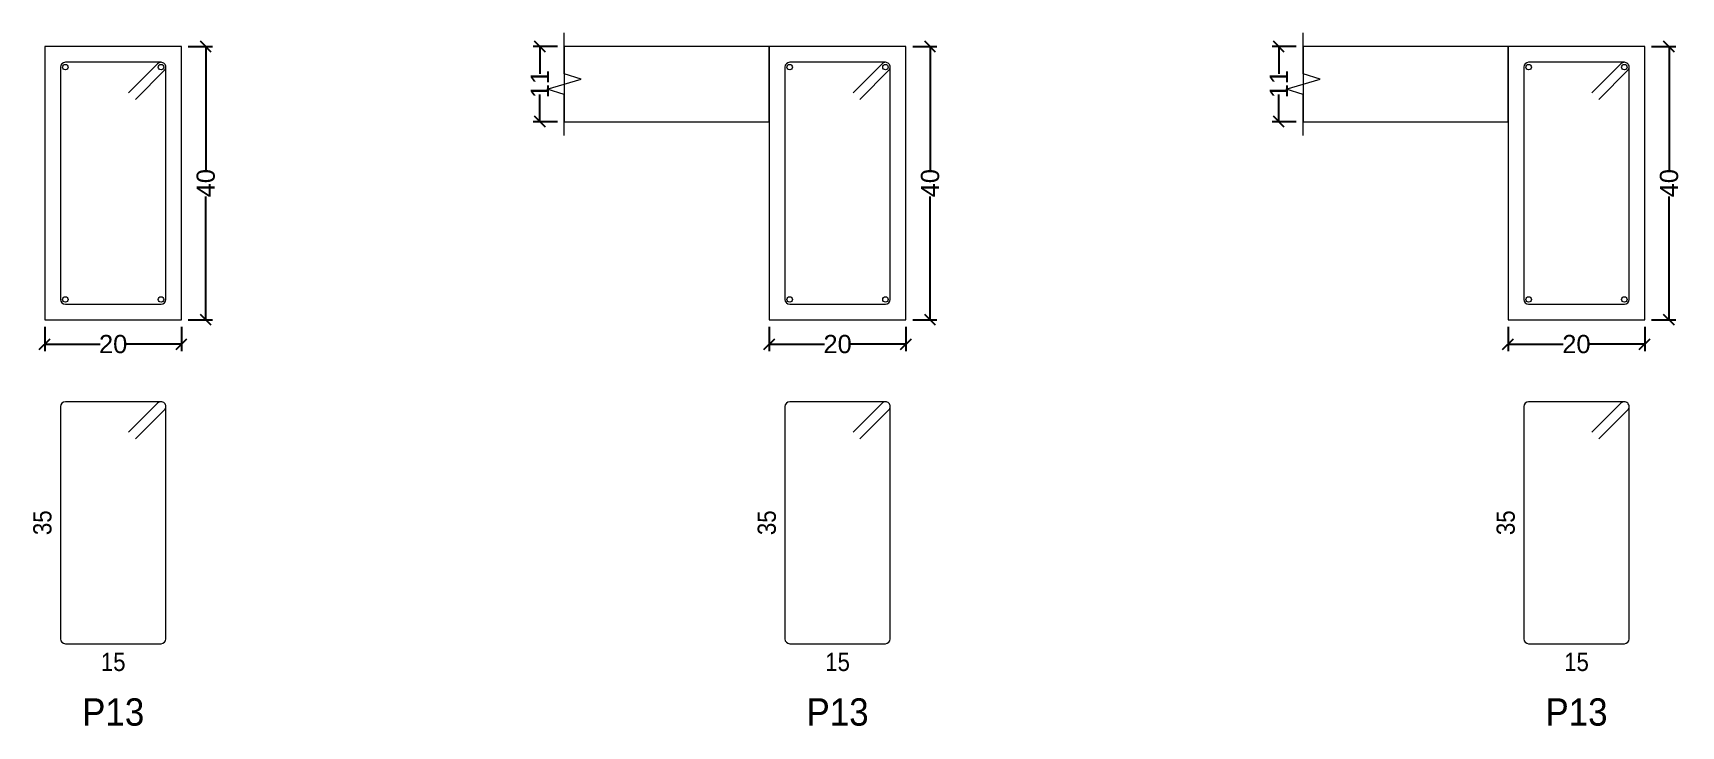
# Model space of a CAD drawing. Header units: millimetres. Extents: x 0 to 190, y -70 to 53.
# Drawn here: x 23.29 to 35.34, y -56.05 to -50.98 of the extents above; entities that cross this region are included whole.
import ezdxf
from ezdxf.enums import TextEntityAlignment as Align

# ---------------------------------------------------------------- set-up
doc = ezdxf.new("R2010")
doc.units = ezdxf.units.MM
for name, color, linetype, lineweight in [('ARM_LONGITUDINAL_Ø8', 32, 'Continuous', 9), ('ARM_TRANSVERSAL_Ø6', 151, 'Continuous', 9), ('SEC_CONT_FORJADOS_SECCION', 8, 'Continuous', 9), ('SEC_CONT_VIG_HORMIGON_SECCION', 2, 'Continuous', 9), ('SEC_COTAS_SEC_DIM_VIGA', 122, 'Continuous', 0), ('SEC_COTAS_TEXTOS_DESPIECE_ESTRIBADO', 122, 'Continuous', 0), ('SEC_REF_TXT_POSICIONES_ARM_ESTRIBOS', 1, 'Continuous', 9)]:
    doc.layers.add(name, color=color, linetype=linetype, lineweight=lineweight)
doc.styles.add('CYPETXT_0.2_romans', font='arial.ttf', dxfattribs={"height": 0.133333})
doc.styles.add('CYPETXT_romans', font='arial.ttf', dxfattribs={"height": 0.2})
doc.dimstyles.new('cype_oblique', dxfattribs={"dimtxt": 0.18, "dimasz": 0.18, "dimexe": 0.05, "dimexo": 0.05, "dimgap": 0, "dimtad": 0, "dimdec": 4, "dimzin": 0, "dimdsep": 46, "dimtxsty": 'CYPETXT_0.2_romans', "dimblk": 'OBLIQUE', "dimtsz": 0.04, "dimcen": 0.09, "dimadec": 0, "dimazin": 0, "dimtfac": 1, "dimtdec": 4, "dimtofl": 0, "dimtmove": 2, "dimatfit": 3, "dimfxl": 1, "dimtolj": 1, "dimtzin": 0, "dimarcsym": 0})

# ---------------------------------------------------------------- blocks, each defined once
blk = doc.blocks.new('*D379')
at = {"layer": 'Defpoints', "color": 0, "transparency": 16777216}
for p in [(23.373, -53.077), (24.373, -53.077), (24.373, -53.255)]:
    blk.add_point(p, dxfattribs=at)
at = {"layer": 'SEC_COTAS_SEC_DIM_VIGA', "color": 0, "lineweight": -2, "transparency": 16777216}
for p, q in [((23.373, -53.127), (23.373, -53.305)), ((24.373, -53.127), (24.373, -53.305)), ((23.333, -53.295), (23.413, -53.215)), ((23.373, -53.255), (23.777, -53.255)), ((24.373, -53.255), (23.97, -53.255)), ((24.333, -53.295), (24.413, -53.215))]:
    blk.add_line(p, q, dxfattribs=at)
at = {"layer": 'SEC_COTAS_SEC_DIM_VIGA', "color": 0, "transparency": 16777216, "insert": (23.873, -53.255), "char_height": 0.1333, "attachment_point": 5, "style": 'CYPETXT_0.2_romans'}
blk.add_mtext('\\A1;20', dxfattribs=at)
blk = doc.blocks.new('_OBLIQUE')
at = {"color": 0, "linetype": 'ByBlock', "lineweight": -2}
blk.add_line((-0.5, -0.5), (0.5, 0.5), dxfattribs=at)
blk = doc.blocks.new('*D380')
at = {"layer": 'Defpoints', "color": 0, "transparency": 16777216}
for p in [(24.373, -51.077), (24.551, -51.077), (24.373, -53.077)]:
    blk.add_point(p, dxfattribs=at)
at = {"layer": 'SEC_COTAS_SEC_DIM_VIGA', "color": 0, "lineweight": -2, "transparency": 16777216}
for p, q in [((24.423, -51.077), (24.601, -51.077)), ((24.591, -51.117), (24.511, -51.037)), ((24.551, -51.077), (24.551, -51.98)), ((24.551, -53.077), (24.551, -52.175)), ((24.591, -53.117), (24.511, -53.037)), ((24.423, -53.077), (24.601, -53.077))]:
    blk.add_line(p, q, dxfattribs=at)
at = {"layer": 'SEC_COTAS_SEC_DIM_VIGA', "color": 0, "transparency": 16777216, "insert": (24.551, -52.077), "char_height": 0.1333, "attachment_point": 5, "rotation": 90, "style": 'CYPETXT_0.2_romans'}
blk.add_mtext('\\A1;40', dxfattribs=at)
blk = doc.blocks.new('*D381')
at = {"layer": 'Defpoints', "color": 0, "transparency": 16777216}
for p in [(28.673, -53.077), (29.673, -53.077), (29.673, -53.255)]:
    blk.add_point(p, dxfattribs=at)
at = {"layer": 'SEC_COTAS_SEC_DIM_VIGA', "color": 0, "lineweight": -2, "transparency": 16777216}
for p, q in [((28.673, -53.127), (28.673, -53.305)), ((29.673, -53.127), (29.673, -53.305)), ((28.633, -53.295), (28.713, -53.215)), ((28.673, -53.255), (29.076, -53.255)), ((29.673, -53.255), (29.269, -53.255)), ((29.633, -53.295), (29.713, -53.215))]:
    blk.add_line(p, q, dxfattribs=at)
at = {"layer": 'SEC_COTAS_SEC_DIM_VIGA', "color": 0, "transparency": 16777216, "insert": (29.173, -53.255), "char_height": 0.1333, "attachment_point": 5, "style": 'CYPETXT_0.2_romans'}
blk.add_mtext('\\A1;20', dxfattribs=at)
blk = doc.blocks.new('*D382')
at = {"layer": 'Defpoints', "color": 0, "transparency": 16777216}
for p in [(26.995, -51.077), (27.173, -51.077), (27.173, -51.627)]:
    blk.add_point(p, dxfattribs=at)
at = {"layer": 'SEC_COTAS_SEC_DIM_VIGA', "color": 0, "lineweight": -2, "transparency": 16777216}
for p, q in [((27.123, -51.077), (26.945, -51.077)), ((27.035, -51.117), (26.955, -51.037)), ((26.995, -51.077), (26.995, -51.276)), ((26.995, -51.627), (26.995, -51.429)), ((27.035, -51.667), (26.955, -51.587)), ((27.123, -51.627), (26.945, -51.627))]:
    blk.add_line(p, q, dxfattribs=at)
at = {"layer": 'SEC_COTAS_SEC_DIM_VIGA', "color": 0, "transparency": 16777216, "insert": (26.995, -51.352), "char_height": 0.1333, "attachment_point": 5, "rotation": 90, "style": 'CYPETXT_0.2_romans'}
blk.add_mtext('\\A1;11', dxfattribs=at)
blk = doc.blocks.new('*D383')
at = {"layer": 'Defpoints', "color": 0, "transparency": 16777216}
for p in [(29.673, -51.077), (29.85, -51.077), (29.673, -53.077)]:
    blk.add_point(p, dxfattribs=at)
at = {"layer": 'SEC_COTAS_SEC_DIM_VIGA', "color": 0, "lineweight": -2, "transparency": 16777216}
for p, q in [((29.723, -51.077), (29.9, -51.077)), ((29.89, -51.117), (29.81, -51.037)), ((29.85, -51.077), (29.85, -51.98)), ((29.85, -53.077), (29.85, -52.175)), ((29.89, -53.117), (29.81, -53.037)), ((29.723, -53.077), (29.9, -53.077))]:
    blk.add_line(p, q, dxfattribs=at)
at = {"layer": 'SEC_COTAS_SEC_DIM_VIGA', "color": 0, "transparency": 16777216, "insert": (29.85, -52.077), "char_height": 0.1333, "attachment_point": 5, "rotation": 90, "style": 'CYPETXT_0.2_romans'}
blk.add_mtext('\\A1;40', dxfattribs=at)
blk = doc.blocks.new('*D384')
at = {"layer": 'Defpoints', "color": 0, "transparency": 16777216}
for p in [(34.078, -53.077), (35.078, -53.077), (35.078, -53.255)]:
    blk.add_point(p, dxfattribs=at)
at = {"layer": 'SEC_COTAS_SEC_DIM_VIGA', "color": 0, "lineweight": -2, "transparency": 16777216}
for p, q in [((34.078, -53.127), (34.078, -53.305)), ((35.078, -53.127), (35.078, -53.305)), ((34.038, -53.295), (34.118, -53.215)), ((34.078, -53.255), (34.482, -53.255)), ((35.078, -53.255), (34.675, -53.255)), ((35.038, -53.295), (35.118, -53.215))]:
    blk.add_line(p, q, dxfattribs=at)
at = {"layer": 'SEC_COTAS_SEC_DIM_VIGA', "color": 0, "transparency": 16777216, "insert": (34.578, -53.255), "char_height": 0.1333, "attachment_point": 5, "style": 'CYPETXT_0.2_romans'}
blk.add_mtext('\\A1;20', dxfattribs=at)
blk = doc.blocks.new('*D385')
at = {"layer": 'Defpoints', "color": 0, "transparency": 16777216}
for p in [(32.401, -51.077), (32.578, -51.077), (32.578, -51.627)]:
    blk.add_point(p, dxfattribs=at)
at = {"layer": 'SEC_COTAS_SEC_DIM_VIGA', "color": 0, "lineweight": -2, "transparency": 16777216}
for p, q in [((32.528, -51.077), (32.351, -51.077)), ((32.441, -51.117), (32.361, -51.037)), ((32.401, -51.077), (32.401, -51.276)), ((32.401, -51.627), (32.401, -51.429)), ((32.441, -51.667), (32.361, -51.587)), ((32.528, -51.627), (32.351, -51.627))]:
    blk.add_line(p, q, dxfattribs=at)
at = {"layer": 'SEC_COTAS_SEC_DIM_VIGA', "color": 0, "transparency": 16777216, "insert": (32.401, -51.352), "char_height": 0.1333, "attachment_point": 5, "rotation": 90, "style": 'CYPETXT_0.2_romans'}
blk.add_mtext('\\A1;11', dxfattribs=at)
blk = doc.blocks.new('*D386')
at = {"layer": 'Defpoints', "color": 0, "transparency": 16777216}
for p in [(35.078, -51.077), (35.256, -51.077), (35.078, -53.077)]:
    blk.add_point(p, dxfattribs=at)
at = {"layer": 'SEC_COTAS_SEC_DIM_VIGA', "color": 0, "lineweight": -2, "transparency": 16777216}
for p, q in [((35.128, -51.077), (35.306, -51.077)), ((35.296, -51.117), (35.216, -51.037)), ((35.256, -51.077), (35.256, -51.98)), ((35.256, -53.077), (35.256, -52.175)), ((35.296, -53.117), (35.216, -53.037)), ((35.128, -53.077), (35.306, -53.077))]:
    blk.add_line(p, q, dxfattribs=at)
at = {"layer": 'SEC_COTAS_SEC_DIM_VIGA', "color": 0, "transparency": 16777216, "insert": (35.256, -52.077), "char_height": 0.1333, "attachment_point": 5, "rotation": 90, "style": 'CYPETXT_0.2_romans'}
blk.add_mtext('\\A1;40', dxfattribs=at)

msp = doc.modelspace()

# ---------------------------------------------------------------- linework, layer by layer
at = {"layer": 'ARM_LONGITUDINAL_Ø8'}
for centre in [(23.52349, -51.22748), (24.22349, -51.22748), (28.82278, -51.22748), (29.52278, -51.22748), (34.22849, -51.22748), (34.92849, -51.22748), (23.52349, -52.92748), (24.22349, -52.92748), (28.82278, -52.92748), (29.52278, -52.92748), (34.22849, -52.92748), (34.92849, -52.92748)]:
    msp.add_circle(centre, 0.02, dxfattribs=at)
at = {"layer": 'ARM_TRANSVERSAL_Ø6'}
for points in [[(24.0361, -51.46436), (24.2518, -51.24805), (24.25467, -51.24337), (24.25677, -51.23829), (24.25805, -51.23295), (24.25849, -51.22748), (24.25781, -51.22065), (24.25582, -51.21408), (24.25259, -51.20803), (24.24823, -51.20273), (24.24293, -51.19838), (24.23688, -51.19514), (24.23031, -51.19315), (24.22349, -51.19248), (23.52349, -51.19248), (23.51009, -51.19514), (23.49874, -51.20273), (23.49115, -51.21408), (23.48849, -51.22748), (23.48849, -52.92748), (23.49115, -52.94087), (23.49874, -52.95223), (23.51009, -52.95981), (23.52349, -52.96248), (24.22349, -52.96248), (24.23688, -52.95981), (24.24823, -52.95223), (24.25582, -52.94087), (24.25849, -52.92748), (24.25849, -51.22748), (24.25781, -51.22065), (24.25582, -51.21408), (24.25259, -51.20803), (24.24823, -51.20273), (24.24293, -51.19838), (24.23688, -51.19514), (24.23031, -51.19315), (24.22349, -51.19248), (24.21666, -51.19315), (24.21009, -51.19514), (24.20404, -51.19838), (24.19874, -51.20273), (23.9866, -51.41486)], [(29.33539, -51.46436), (29.55109, -51.24805), (29.55396, -51.24337), (29.55606, -51.23829), (29.55734, -51.23295), (29.55778, -51.22748), (29.5571, -51.22065), (29.55511, -51.21408), (29.55188, -51.20803), (29.54752, -51.20273), (29.54222, -51.19838), (29.53617, -51.19514), (29.5296, -51.19315), (29.52278, -51.19248), (28.82278, -51.19248), (28.80938, -51.19514), (28.79803, -51.20273), (28.79044, -51.21408), (28.78778, -51.22748), (28.78778, -52.92748), (28.79044, -52.94087), (28.79803, -52.95223), (28.80938, -52.95981), (28.82278, -52.96248), (29.52278, -52.96248), (29.53617, -52.95981), (29.54752, -52.95223), (29.55511, -52.94087), (29.55778, -52.92748), (29.55778, -51.22748), (29.5571, -51.22065), (29.55511, -51.21408), (29.55188, -51.20803), (29.54752, -51.20273), (29.54222, -51.19838), (29.53617, -51.19514), (29.5296, -51.19315), (29.52278, -51.19248), (29.51595, -51.19315), (29.50938, -51.19514), (29.50333, -51.19838), (29.49803, -51.20273), (29.28589, -51.41486)], [(34.7411, -51.46436), (34.9568, -51.24805), (34.95967, -51.24337), (34.96177, -51.23829), (34.96305, -51.23295), (34.96349, -51.22748), (34.96281, -51.22065), (34.96082, -51.21408), (34.95759, -51.20803), (34.95323, -51.20273), (34.94793, -51.19838), (34.94188, -51.19514), (34.93531, -51.19315), (34.92849, -51.19248), (34.22849, -51.19248), (34.21509, -51.19514), (34.20374, -51.20273), (34.19615, -51.21408), (34.19349, -51.22748), (34.19349, -52.92748), (34.19615, -52.94087), (34.20374, -52.95223), (34.21509, -52.95981), (34.22849, -52.96248), (34.92849, -52.96248), (34.94188, -52.95981), (34.95323, -52.95223), (34.96082, -52.94087), (34.96349, -52.92748), (34.96349, -51.22748), (34.96281, -51.22065), (34.96082, -51.21408), (34.95759, -51.20803), (34.95323, -51.20273), (34.94793, -51.19838), (34.94188, -51.19514), (34.93531, -51.19315), (34.92849, -51.19248), (34.92166, -51.19315), (34.91509, -51.19514), (34.90904, -51.19838), (34.90374, -51.20273), (34.6916, -51.41486)], [(24.0361, -53.94869), (24.2518, -53.73238), (24.25467, -53.7277), (24.25677, -53.72263), (24.25805, -53.71729), (24.25849, -53.71181), (24.25781, -53.70498), (24.25582, -53.69842), (24.25259, -53.69237), (24.24823, -53.68706), (24.24293, -53.68271), (24.23688, -53.67948), (24.23031, -53.67748), (24.22349, -53.67681), (23.52349, -53.67681), (23.51009, -53.67948), (23.49874, -53.68706), (23.49115, -53.69842), (23.48849, -53.71181), (23.48849, -55.41181), (23.49115, -55.4252), (23.49874, -55.43656), (23.51009, -55.44415), (23.52349, -55.44681), (24.22349, -55.44681), (24.23688, -55.44415), (24.24823, -55.43656), (24.25582, -55.4252), (24.25849, -55.41181), (24.25849, -53.71181), (24.25781, -53.70498), (24.25582, -53.69842), (24.25259, -53.69237), (24.24823, -53.68706), (24.24293, -53.68271), (24.23688, -53.67948), (24.23031, -53.67748), (24.22349, -53.67681), (24.21666, -53.67748), (24.21009, -53.67948), (24.20404, -53.68271), (24.19874, -53.68706), (23.9866, -53.89919)], [(29.33539, -53.94869), (29.55109, -53.73238), (29.55396, -53.7277), (29.55606, -53.72263), (29.55734, -53.71729), (29.55778, -53.71181), (29.5571, -53.70498), (29.55511, -53.69842), (29.55188, -53.69237), (29.54752, -53.68706), (29.54222, -53.68271), (29.53617, -53.67948), (29.5296, -53.67748), (29.52278, -53.67681), (28.82278, -53.67681), (28.80938, -53.67948), (28.79803, -53.68706), (28.79044, -53.69842), (28.78778, -53.71181), (28.78778, -55.41181), (28.79044, -55.4252), (28.79803, -55.43656), (28.80938, -55.44415), (28.82278, -55.44681), (29.52278, -55.44681), (29.53617, -55.44415), (29.54752, -55.43656), (29.55511, -55.4252), (29.55778, -55.41181), (29.55778, -53.71181), (29.5571, -53.70498), (29.55511, -53.69842), (29.55188, -53.69237), (29.54752, -53.68706), (29.54222, -53.68271), (29.53617, -53.67948), (29.5296, -53.67748), (29.52278, -53.67681), (29.51595, -53.67748), (29.50938, -53.67948), (29.50333, -53.68271), (29.49803, -53.68706), (29.28589, -53.89919)], [(34.7411, -53.94869), (34.9568, -53.73238), (34.95967, -53.7277), (34.96177, -53.72263), (34.96305, -53.71729), (34.96349, -53.71181), (34.96281, -53.70498), (34.96082, -53.69842), (34.95759, -53.69237), (34.95323, -53.68706), (34.94793, -53.68271), (34.94188, -53.67948), (34.93531, -53.67748), (34.92849, -53.67681), (34.22849, -53.67681), (34.21509, -53.67948), (34.20374, -53.68706), (34.19615, -53.69842), (34.19349, -53.71181), (34.19349, -55.41181), (34.19615, -55.4252), (34.20374, -55.43656), (34.21509, -55.44415), (34.22849, -55.44681), (34.92849, -55.44681), (34.94188, -55.44415), (34.95323, -55.43656), (34.96082, -55.4252), (34.96349, -55.41181), (34.96349, -53.71181), (34.96281, -53.70498), (34.96082, -53.69842), (34.95759, -53.69237), (34.95323, -53.68706), (34.94793, -53.68271), (34.94188, -53.67948), (34.93531, -53.67748), (34.92849, -53.67681), (34.92166, -53.67748), (34.91509, -53.67948), (34.90904, -53.68271), (34.90374, -53.68706), (34.6916, -53.89919)]]:
    msp.add_lwpolyline(points, dxfattribs=at)
at = {"layer": 'SEC_CONT_FORJADOS_SECCION'}
for points in [[(27.17278, -51.72748), (27.17278, -51.42748), (27.04778, -51.38998), (27.29778, -51.31498), (27.17278, -51.27748), (27.17278, -50.97748)], [(32.57849, -51.72748), (32.57849, -51.42748), (32.45349, -51.38998), (32.70349, -51.31498), (32.57849, -51.27748), (32.57849, -50.97748)], [(27.17278, -51.62748), (28.67278, -51.62748), (28.67278, -51.07748), (27.17278, -51.07748)], [(32.57849, -51.62748), (34.07849, -51.62748), (34.07849, -51.07748), (32.57849, -51.07748)]]:
    msp.add_lwpolyline(points, dxfattribs=at)
at = {"layer": 'SEC_CONT_FORJADOS_SECCION', "color": 254, "true_color": 0xdad7d3}
for points in [[(27.17278, -51.62748), (28.67278, -51.62748), (28.67278, -51.07748), (27.17278, -51.07748)], [(32.57849, -51.62748), (34.07849, -51.62748), (34.07849, -51.07748), (32.57849, -51.07748)]]:
    msp.add_lwpolyline(points, close=True, dxfattribs=at)
at = {"layer": 'SEC_CONT_VIG_HORMIGON_SECCION'}
for points in [[(24.37349, -51.07748), (23.37349, -51.07748), (23.37349, -53.07748), (24.37349, -53.07748), (24.37349, -51.07748)], [(29.67278, -51.07748), (28.67278, -51.07748), (28.67278, -53.07748), (29.67278, -53.07748), (29.67278, -51.07748)], [(35.07849, -51.07748), (34.07849, -51.07748), (34.07849, -53.07748), (35.07849, -53.07748), (35.07849, -51.07748)]]:
    msp.add_lwpolyline(points, close=True, dxfattribs=at)

# ---------------------------------------------------------------- texts
at = {"layer": 'SEC_COTAS_TEXTOS_DESPIECE_ESTRIBADO', "style": 'CYPETXT_romans', "width": 0.872274}
for p in [(23.42182, -54.56181), (28.72111, -54.56181), (34.12682, -54.56181)]:
    msp.add_text('35', height=0.133333, rotation=90, dxfattribs=at).set_placement(p, align=Align.CENTER)
for p in [(23.87349, -55.51348), (29.17278, -55.51348), (34.57849, -55.51348)]:
    msp.add_text('15', height=0.133333, dxfattribs=at).set_placement(p, align=Align.TOP_CENTER)
at = {"layer": 'SEC_REF_TXT_POSICIONES_ARM_ESTRIBOS', "style": 'CYPETXT_romans', "width": 0.91451}
for p in [(23.87349, -55.94681), (29.17278, -55.94681), (34.57849, -55.94681)]:
    msp.add_text('P13', height=0.2, dxfattribs=at).set_placement(p, align=Align.MIDDLE_CENTER)

# ---------------------------------------------------------------- dimensions: what is measured, and where the dimension line sits
at = {"layer": 'SEC_COTAS_SEC_DIM_VIGA'}
for p1, p2, distance, text, picture, middle in [((24.37349, -53.07748), (24.37349, -51.07748), -0.17733, '40', '*D380', (24.55082, -52.07748)), ((27.17278, -51.62748), (27.17278, -51.07748), 0.17733, '11', '*D382', (26.99544, -51.35248)), ((29.67278, -53.07748), (29.67278, -51.07748), -0.17733, '40', '*D383', (29.85011, -52.07748)), ((32.57849, -51.62748), (32.57849, -51.07748), 0.17733, '11', '*D385', (32.40115, -51.35248)), ((35.07849, -53.07748), (35.07849, -51.07748), -0.17733, '40', '*D386', (35.25582, -52.07748)), ((23.37349, -53.07748), (24.37349, -53.07748), -0.17733, '20', '*D379', (23.87349, -53.25481)), ((28.67278, -53.07748), (29.67278, -53.07748), -0.17733, '20', '*D381', (29.17278, -53.25481)), ((34.07849, -53.07748), (35.07849, -53.07748), -0.17733, '20', '*D384', (34.57849, -53.25481))]:
    dim = msp.add_aligned_dim(p1=p1, p2=p2, distance=distance, text=text, dimstyle='cype_oblique', dxfattribs=at)
    dim.commit()
    dim.dimension.update_dxf_attribs({"geometry": picture, "text_midpoint": middle})

doc.saveas('drawing.dxf')
